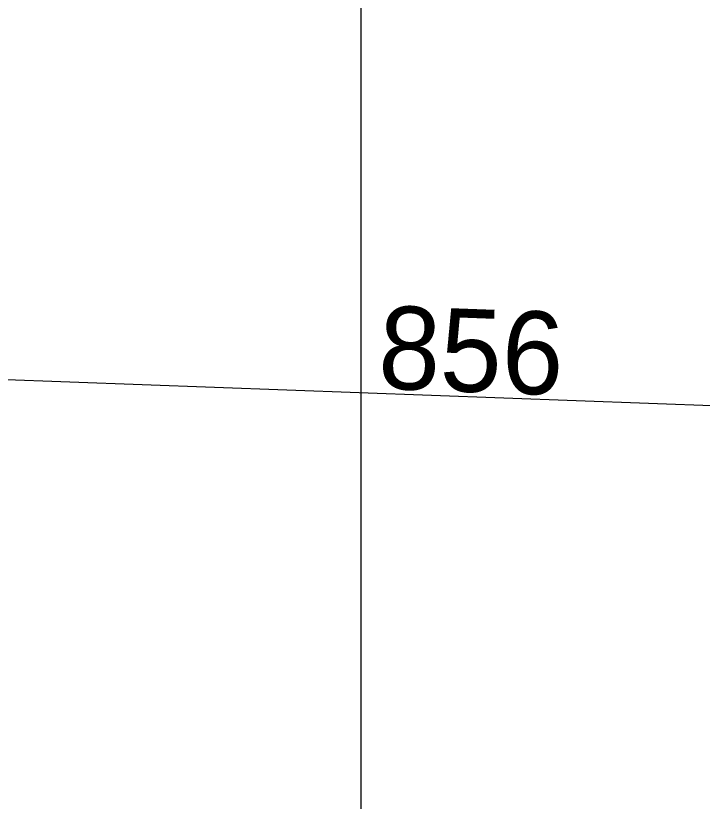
# Model space of a CAD drawing. Header units: centimetres. Extents: x 63871 to 181827, y -95930 to 42199.
# Drawn here: x 152692 to 153272, y 26828 to 27491 of the extents above; entities that cross this region are included whole.
import ezdxf

# ---------------------------------------------------------------- set-up
doc = ezdxf.new("R2010")
doc.units = ezdxf.units.CM
for name, color, linetype, lineweight in [('ARA SINIRLAR', 225, 'Continuous', 15), ('ARM_Pen_No__252', 8, 'Continuous', 18), ('OLUK', 222, 'Continuous', 15)]:
    doc.layers.add(name, color=color, linetype=linetype, lineweight=lineweight)
doc.layers.add('Dıış Ölçü', color=140, linetype='Continuous')
doc.styles.add('RomanS', font='')
doc.styles.get('RomanS').set_extended_font_data('Stylus BT')
doc.dimstyles.new('BÖYÜK', dxfattribs={"dimtxt": 70, "dimasz": 5, "dimexe": 5, "dimexo": 5, "dimgap": 2, "dimtad": 3, "dimdec": 0, "dimzin": 0, "dimdsep": 46, "dimtxsty": 'RomanS', "dimblk": 'DOT', "dimcen": 5, "dimadec": 0, "dimazin": 0, "dimtfac": 1, "dimtdec": 0, "dimtix": 1, "dimtofl": 0, "dimtmove": 1, "dimatfit": 0, "dimldrblk": 'DOT', "dimfxl": 10, "dimfxlon": 1, "dimtolj": 1, "dimtzin": 0, "dimarcsym": 0})

# ---------------------------------------------------------------- blocks, each defined once
blk = doc.blocks.new('_Dot')
at = {"color": 0, "linetype": 'ByBlock', "lineweight": -2}
blk.add_line((-0.5, 0), (-1, 0), dxfattribs=at)
at = {"color": 0, "linetype": 'ByBlock', "const_width": 0.5}
blk.add_lwpolyline([(-0.25, 0, 1), (0.25, 0, 1)], format="xyb", close=True, dxfattribs=at)
blk = doc.blocks.new('*D217')
at = {"layer": 'Defpoints', "color": 0, "transparency": 16777216}
for p in [(-3782.03, 10984.83, 0), (-2925.84, 10971.16), (-2926.52, 10953.06, 0)]:
    blk.add_point(p, dxfattribs=at)
at = {"layer": 'Dıış Ölçü', "color": 0, "lineweight": -2, "transparency": 16777216}
for p, q in [((-3781.73, 10992.94), (-3781.17, 11007.93)), ((-3776.36, 11002.74), (-2930.84, 10971.34)), ((-2926.21, 10961.17), (-2925.66, 10976.16))]:
    blk.add_line(p, q, dxfattribs=at)
at = {"layer": 'Dıış Ölçü', "color": 0, "lineweight": -2, "transparency": 16777216, "xscale": 5, "yscale": 5, "zscale": 5}
for p, rotation in [((-3781.36, 11002.93), 177.8731903117573), ((-2925.84, 10971.16), 357.8731903117573)]:
    blk.add_blockref('_Dot', p, dxfattribs=dict(at, rotation=rotation))
at = {"layer": 'Dıış Ölçü', "color": 0, "transparency": 16777216, "insert": (-3352.17, 11025.53), "char_height": 70, "attachment_point": 5, "rotation": 357.87319, "style": 'RomanS'}
blk.add_mtext('\\A1;856', dxfattribs=at)
blk = doc.blocks.new('yerleşim planı')
at = {"layer": 'ARM_Pen_No__252'}
h = blk.add_hatch(dxfattribs=at)
h.set_pattern_fill('AR-HBONE', color=256, scale=0.51)
h.set_pattern_definition([(45, (-177987.134, -15156.517), (0, 73.27889), [155.448, -51.816]), (135, (-177950.495, -15119.877), (7e-15, 73.27889), [155.448, -51.816])])
h.paths.add_polyline_path([(-2142.28, 12350.54), (-6158.02, 12350.54), (-5113.15, 15429.31), (-2007.04, 15429.31)], flags=16)
h.paths.add_polyline_path([(-2155.45, 12050.81), (-2289.18, 9006.52), (-7230.37, 9110.99), (-6232.66, 12050.81)], flags=16)
h.paths.add_polyline_path([(-1993.99, 15726.33), (-2007.04, 15429.31), (-5113.15, 15429.31), (-2392.44, 23446.06), (-2901.07, 23669.61), (-7833.02, 9123.73), (-10553.48, 9181.25), (-10718.93, 8734.63), (588.09, 8496.02), (607.89, 8945.26), (-1738.17, 8994.87), (-1127.77, 22890.2), (-1668.84, 23128.02), (-1970.99, 15726.33)])
at = {"layer": 'ARA SINIRLAR'}
blk.add_line((-3445.35, 12050.81), (-3445.35, 10440.22), dxfattribs=at)
at = {"layer": 'Dıış Ölçü'}
dim = blk.add_aligned_dim(p1=(-3782.03, 10984.83, 0), p2=(-2926.52, 10953.06, 0), distance=18.11, dimstyle='BÖYÜK', dxfattribs=at)
dim.commit()
dim.dimension.update_dxf_attribs({"geometry": '*D217', "text_midpoint": (-3352.17, 11025.53)})

msp = doc.modelspace()

# ---------------------------------------------------------------- block references
at = {"layer": 'OLUK'}
msp.add_blockref('yerleşim planı', (156428.79, 16182.58), dxfattribs=at)

doc.saveas('drawing.dxf')
